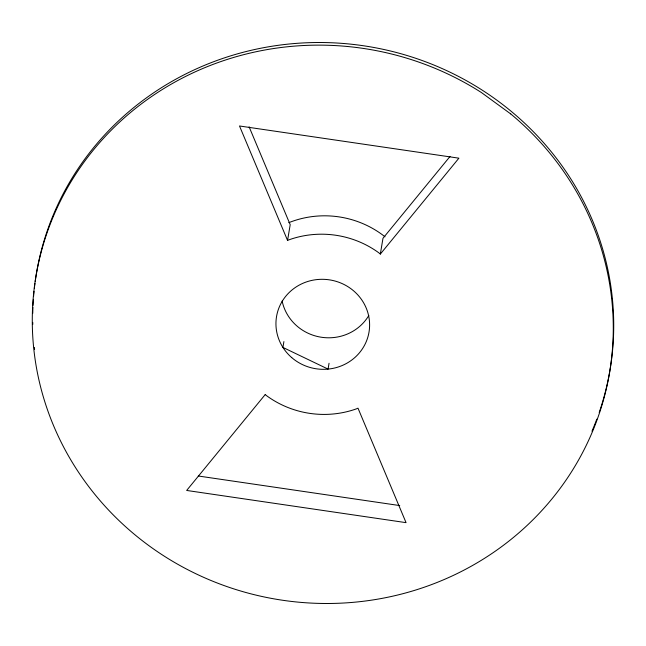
<?xml version="1.0" encoding="UTF-8"?>
<svg xmlns="http://www.w3.org/2000/svg" width="646" height="646" viewBox="0 0 646 646"><rect width="100%" height="100%" fill="white"/><g stroke="black" fill="none" stroke-linecap="round" stroke-linejoin="round"><path stroke-width="0.97" d="M287.567 240.449L239.496 125.978L458.902 158.181L380.341 254.064L378.839 252.82A93.872 90.004 9.5 0 0 289.351 239.69L287.567 240.449L290.199 224.687L249.114 126.834M283.901 341.581L282.924 347.427L328.071 369.1L329.048 363.254M380.341 254.064L382.973 238.301L450.036 156.445M198.274 476.005L399.729 505.568M288.794 222.668A93.872 90.004 9.5 0 1 385.016 236.791M368.818 315.498A46.892 44.962 9.5 0 1 320.634 337.131A46.892 44.962 9.5 0 1 282.124 300.996M35.207 281.438A290.821 278.846 9.5 0 1 387.842 50.38A290.821 278.846 9.5 0 1 599.189 412.511M596.815 419.125A290.821 278.846 9.5 0 1 591.962 431.221M34.577 349.413A290.821 278.846 9.5 0 1 34.351 347.427M32.793 324.389A290.821 278.846 9.5 0 1 32.752 322.386M32.752 313.375A290.821 278.846 9.5 0 1 32.922 307.375M33.011 305.372A290.821 278.846 9.5 0 1 33.358 299.373M33.584 296.369A290.821 278.846 9.5 0 1 34.028 291.378M34.343 288.391A290.821 278.846 9.5 0 1 34.941 283.416M265.223 394.561L186.662 490.451L406.059 522.646L357.997 408.175L356.204 408.934A93.872 90.004 9.5 0 1 266.725 395.804L265.223 394.561M510.736 113.938L481.488 92.588A290.821 278.846 9.5 0 0 33.624 293.68A290.821 278.846 9.5 0 0 432.004 584.42A290.821 278.846 9.5 0 0 510.736 113.938M291.734 357.609A46.892 44.962 9.5 0 0 368.672 333.901A46.892 44.962 9.5 0 0 307.932 281.43A46.892 44.962 9.5 0 0 291.734 357.609"/></g></svg>
